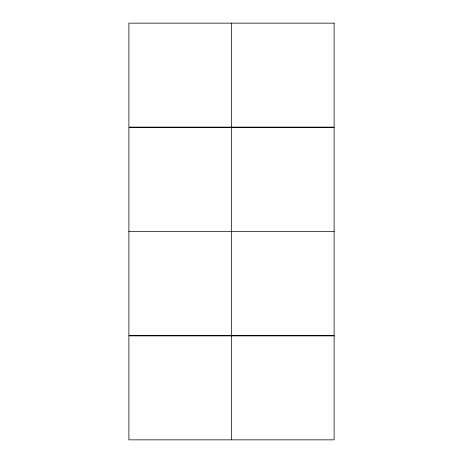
<?xml version="1.0" encoding="UTF-8"?>
<svg xmlns="http://www.w3.org/2000/svg" width="463" height="463" viewBox="0 0 463 463"><rect width="100%" height="100%" fill="white"/><g stroke="black" fill="none" stroke-linecap="round" stroke-linejoin="round"><path stroke-width="0.69" d="M128.882 231.633L334.118 231.633M231.5 23.15L231.5 127.122M231.5 127.661L231.5 335.606M231.5 335.878L231.5 439.85M334.118 23.15L128.882 23.15L128.882 127.122L334.118 127.122L334.118 23.15M334.118 127.661L128.882 127.661L128.882 335.606L334.118 335.606L334.118 127.661M334.118 335.878L128.882 335.878L128.882 439.85L334.118 439.85L334.118 335.878"/></g></svg>
